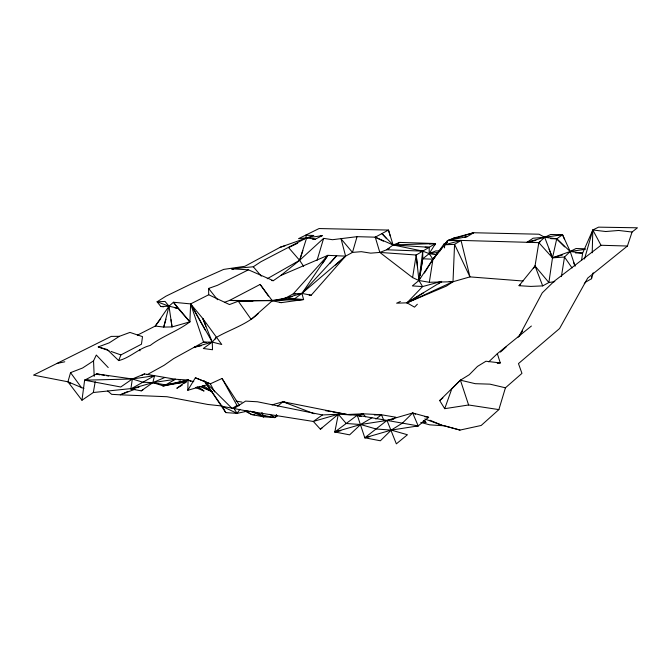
<?xml version="1.0" encoding="UTF-8"?>
<svg xmlns="http://www.w3.org/2000/svg" width="671" height="671" viewBox="0 0 671 671"><rect width="100%" height="100%" fill="white"/><g stroke="black" fill="none" stroke-linecap="round" stroke-linejoin="round"><path stroke-width="1.01" d="M420.071 275.68L422.755 258.771L422.764 251.122L393.105 244.957L375.257 237.173L357.047 236.67L332.489 239.706L323.615 238.364L299.601 260.323L280.788 275.504L273.307 280.679L271.386 280.545M429.222 247.297L429.172 253.655L432.963 259.216L429.323 282.281L418.939 280.503L412.59 277.601L379.82 252.422L375.257 237.173L388.459 230.061L393.105 244.957L429.222 247.297L425.12 247.154M584.265 283.59L585.691 282.088L591.537 278.708L591.596 276.628M592.216 252.791L592.812 229.977L598.566 227.15L637.45 227.796L632.065 232.032L627.41 246.031L587.704 278.079L559.572 328.538L518.465 363.59L521.954 373.378L505.439 387.796L498.872 409.604L481.174 425.473L460.004 430.077L441.484 425.053L424.76 418.964M207.389 384.659L187.805 390.279L188.081 380.038L175.475 379.258L144.45 373.94L132.338 378.981L120.746 386.999L84.63 380.18L81.963 400.235L93.328 392.51L130.543 388.643M118.683 360.587L120.897 354.917L141.464 344.206L142.512 336.641L129.956 332.413L119.363 336.33L109.264 342.831L98.234 346.932L107.192 349.507L118.683 360.587C130.342 357.727 138.587 348.358 150.22 345.456C162.491 336.003 177.589 331.273 189.876 321.862L190.631 303.904L208.715 294.762L229.482 304.559L238.306 301.212L303.594 299.534L301.942 293.403L327.859 255.349L345.59 256.137L352.476 252.405L361.317 251.675L370.694 253.152L379.82 252.422L416.196 255.014L435.571 243.539L399.757 242.416L393.105 244.957L386.706 249.763L379.82 252.422M444.512 247.893L444.697 244.781L447.582 240.604L454.208 237.911L473.634 232.745L539.023 234.213L544.667 237.274L556.737 238.817L570.191 251.474L575.106 266.236M581.572 260.415L582.621 253.16L592.812 229.977L605.754 231.52L618.67 230.463L632.065 232.032M138.989 387.159L130.87 388.912L132.338 378.981L154.582 375.676L152.812 382.638L141.204 390.866L130.87 388.912L154.582 375.676L151.604 376.322M419.442 279.656L419.752 277.668M561.401 276.595L564.512 257.035L570.191 251.474L576.028 248.505L585.196 248.79M412.59 277.601L416.196 255.014L417.547 267.31M533.395 268.517L535.03 265.984L538.821 242.634L544.667 237.274L550.69 234.473L562.55 234.741L570.191 251.474L582.621 253.16L575.45 252.908M93.328 392.51L95.207 381.732M439.882 251.046L435.831 250.895L429.172 253.655L422.755 258.771L418.939 280.503L412.363 285.905L422.596 286.576L441.501 281.367M340.851 430.656L334.821 431.99L338.31 414.225L357.282 415.215L418.192 425.9L428.66 417.295L412.665 412.984L386.991 420.423L360.621 424.517L334.821 431.99L349.625 434.85L360.621 424.517L371.96 417.79M165.963 319.203L163.732 327.087L155.269 326.056L137.362 335.181M591.537 278.708L593.206 272.803M81.963 400.235L67.939 381.791L70.547 372.648L82.558 368.01L93.537 360.864L96.305 355.043L108.224 367.557M584.491 259.023L592.812 229.977L600.998 245.267L627.41 246.031M357.047 236.67L352.476 252.405L341.086 238.893L345.59 256.137L311.185 295.232L309.18 295.072M317.073 260.306L323.615 238.364M267.234 278.742L299.601 260.323L306.647 237.853L305.506 235.236L313.785 235.462L280.243 247.255L244.898 266.286L223.653 269.406L192.384 283.355L165.93 296.196L157.089 301.799L160.83 306.521L163.657 306.806M303.636 266.303L299.601 260.323L302.898 250.593M498.872 409.604L468.601 404.982L444.722 408.681L451.784 388.87L460.407 380.172L469.281 374.712L477.492 366.4L485.947 361.241L500.289 362.936L497.328 353.667L531.398 326.031M276.326 414.812L274.9 417.605L263.376 416.792L251.759 414.569L244.806 410.946M517.769 337.505L519.178 336.045L542.235 292.883L554.221 281.208L600.998 245.267M434.615 245.276L435.571 243.539L393.105 244.957L381.916 233.583L386.597 238.717M445.561 244.261L447.582 240.604L473.634 232.745L467.393 236.553L464.449 237.333M276.477 414.913L274.9 417.605L263.04 415.349L261.984 412.707M187.805 390.279L195.37 377.798L210.325 383.82L214.661 391.914M424.449 273.022L432.963 259.216L444.009 244.026L447.44 241.971L446.131 243.539M215.131 339.174L216.154 337.521C230.103 329.386 246.324 324.881 258.293 313.558M322.717 263.183L327.859 255.349L280.788 275.504M441.224 248.698L432.963 259.216L418.939 280.503L422.596 286.576L406.987 302.822L396.636 303.183L400.377 301.489M519.178 336.045L522.566 331.029M231.898 408.245L204.504 381.136L225.75 412.598L237.081 413.378L239.908 409.285M160.763 318.75L155.269 326.056L169 306.186L173.428 302.244L190.631 303.904L202.852 318.599L221.765 344.508L212.279 342.093L203.548 342.109L173.596 358.641L164.051 365.326L147.142 374.678M445.041 243.841L447.582 240.604L467.393 236.553M564.596 239.472L562.55 234.741L556.737 238.817L552.501 257.823L548.878 282.525L542.688 285.888L530.836 286.416L519.044 285.703L535.03 265.984L548.878 282.525L554.808 281.619M422.755 258.771L432.963 259.216L445.804 243.648M434.598 258.218L432.963 259.216L435.596 256.079M216.154 337.521L212.279 342.093L203.296 348.484L212.497 349.75L212.279 342.093L202.852 318.599L205.838 326.198M432.963 259.216L435.655 256.045M329.763 263.502L336.657 255.743L301.942 293.403L294.561 298.78L291.558 299.199M327.859 255.349L293.294 293.814L285.67 298.033L280.033 299.669M500.465 352.09L506.194 346.932M417.362 304.24L414.51 307.142L406.987 302.822L441.61 281.635M415.542 414.192L412.665 412.984L402.399 423.124L391.227 430.103L380.373 440.772L364.806 437.777L357.282 415.215L362.927 413.797L381.438 414.762L395.924 417.245L391.495 419.954M444.722 408.681L439.664 400.562L460.407 380.172L475.244 383.686L489.947 384.156L505.439 387.796M488.748 361.845L497.328 353.667M335.508 265.045L345.59 256.137L301.942 293.403L285.67 298.033L272.292 300.742L229.541 300.423L224.626 302.269M277.685 406.148L282.961 401.744L347.276 414.51L351.269 414.728M204.504 381.136L221.984 406.265L246.249 410.853L313.315 421.447L320.377 429.205L338.31 414.225L346.202 423.493L360.621 424.517L376.054 428.979L391.227 430.103L407.431 434.749L396.351 443.85L386.991 420.423L364.806 437.777L369.763 436.67M439.664 400.562L442.885 397.945M375.844 419.065L381.438 414.762L383.753 420.147M334.821 431.99L357.282 415.215L361.283 416.439M519.044 285.703L520.579 284.571M193.768 381.707L188.081 380.038L176.8 388.299L182.176 385.154M320.377 429.205L322.013 428.014M322.39 414.955L313.315 421.447L338.31 414.225L322.39 414.955L257.446 401.778L245.569 401.107L233.986 408.53L237.081 413.378L248.144 410.954M447.582 240.604L461.036 240.419L538.821 242.634L540.532 241.459M277.333 415.953L274.9 417.605L269.717 414.326M535.928 240.411L527.037 242.298L533.084 238.222L544.667 237.274L562.55 234.741L560.579 235.16M233.558 269.465L231.612 268.803L253.303 266.773L260.876 261.765L306.647 237.853L322.189 235.697L315.278 239.178L312.476 239.086M438.356 283.783L441.669 281.627M232.661 408.178L236.98 405.41L238.926 405.77M523.12 281.023L469.952 276.888L453.009 281.728L446.425 286.072L406.987 302.822L423.619 292.791M451.784 239.362L454.208 237.911M130.87 388.912L152.812 382.638L175.475 379.258L163.758 385.976L162.307 385.716L188.081 380.038L190.849 381.371M141.204 390.866L142.923 389.901M389.18 248.371L386.706 249.763L422.764 251.122L429.172 253.655L436.41 254.745M397.333 243.783L399.757 242.416M141.749 375.433L144.45 373.94M88.807 380.197L84.63 380.18L96.574 373.89L132.338 378.981L142.864 382.218L152.812 382.638L167.096 385.162L186.421 381.841M292.464 296.582L285.67 298.033L303.594 299.534L281.359 302.629L272.292 300.742L260.147 284.429L229.541 300.423L244.89 300.935M273.307 280.679L248.421 269.826L217.505 285.292L208.58 288.446L208.715 294.762M297.723 243.246L288.58 247.582L299.601 260.323M406.987 302.822L453.009 281.728L454.561 244.361L461.036 240.419L469.952 276.888L454.561 244.361L444.697 244.781L444.009 244.026M239.396 405.267L222.051 378.469L210.325 383.82L195.37 377.798M127.767 391.47L120.302 394.825L111.629 394.33L107.704 390.958M164.923 377.446L152.812 382.638L163.758 385.976L188.081 380.038M134.921 389.264L120.302 394.825L166.995 396.729L207.733 404.462L222.017 406.005M468.844 234.422L473.634 232.745M357.073 415.71L362.927 413.797L365.636 416.783M280.243 247.255L285.167 245.712M364.806 437.777L391.227 430.103L418.192 425.9L412.665 412.984M272.082 404.881L282.961 401.744L286.97 402.902M250.174 411.105L263.376 416.792L265.38 416.213M562.407 254.988L552.501 257.823L538.821 242.634M189.876 321.862L172.028 326.936L163.732 327.087L169 306.186L165.041 301.43L157.089 301.799L169 306.186L177.924 308.266L189.876 321.862L173.428 302.244L177.924 308.266L175.056 307.972M527.037 242.298L544.667 237.274L552.501 257.823L564.512 257.035L572.061 267.964M444.697 244.781L461.036 240.419L458.998 240.629M384.986 420.868L393.978 418.88M416.221 426.337L418.192 425.9M173.454 379.694L175.475 379.258M201.384 345.708L194.263 347.234L212.279 342.093L190.631 303.904L203.548 342.109L206.559 342.512M56.892 363.481L64.785 361.795M320.142 236.125L322.189 235.697M497.261 363.397L500.289 362.936M165.636 384.902L186.471 381.791M585.246 249.318L570.191 251.474L552.501 257.823L549.046 249.134M438.054 252.397L429.172 253.655L435.571 243.539L429.381 243.909M294.561 298.78L272.292 300.742L251.172 319.413L238.306 301.212L252.824 301.489M297.379 299.996L303.594 299.534M429.323 282.281L453.009 281.728L449.193 281.493M362.927 413.797L347.276 414.51L332.833 411.969M160.83 306.521L169 306.186L172.028 326.936L171.03 319.731M374.359 414.997L381.438 414.762M84.63 380.18L132.338 378.981M119.363 336.33L111.252 336.397L33.55 375.114L67.939 381.791L83.925 388.543M550.774 238.666L556.737 238.817L564.605 246.869M231.612 268.803L248.421 269.826M254.837 414.787L251.759 414.569L245.678 410.803M295.265 293.973L293.294 293.814L301.942 293.403L311.185 295.232M279.396 302.462L281.359 302.629M315.278 239.178L306.647 237.853L298.561 238.658L319.069 228.543L388.459 230.061L390.27 236.058M424.735 416.641L428.66 417.295M418.704 250.426L422.764 251.122L418.939 280.503L416.196 255.014M422.898 421.866L425.934 422.386L423.443 420.625M178.469 379.769L180.465 380.113M325.603 410.694L330.769 411.608M236.033 401.048L241.988 402.114M104.609 375.332L96.574 373.89L99.518 374.854M106.614 375.693L108.627 376.054M460.004 430.077L444.412 425.833L429.692 424.835L420.751 422.378M98.234 346.932L109.071 350.748M111.042 351.445L120.897 354.917M357.282 415.215L360.21 416.272M253.386 411.667L261.111 414.611M282.961 401.744L314.171 413.755M182.109 381.984L184.953 383.158M195.378 387.444L203.909 390.958L198.079 386.932M429.952 420.231L441.484 425.053M199.773 386.387L212.036 391.679M221.984 406.265L237.081 413.378M201.937 386.697L212.103 391.579M375.257 237.173L383.367 241.174M423.334 420.843L425.934 422.386M67.939 381.791L70.581 383.409M197.039 386.748L203.909 390.958M202.885 385.498L211.449 390.79M256.439 412.455L263.376 416.792L263.04 415.349M253.303 266.773L261.321 276.167M208.58 288.446L217.513 299.711M70.547 372.648L81.619 387.813M260.147 284.429L268.4 296.045M190.631 303.904L205.091 329.872M222.051 378.469L236.98 405.41M222.856 407.196L225.75 412.598M535.03 265.984L542.688 285.888M261.975 413.017L263.376 416.792M573.68 262.47L574.678 265.389M460.407 380.172L468.601 404.982M139.694 349.557L140.029 350.816M93.537 360.864L94.2 376.389"/></g></svg>
